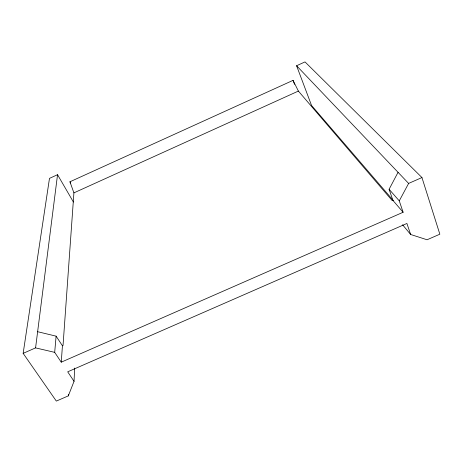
<?xml version="1.0" encoding="UTF-8"?>
<svg xmlns="http://www.w3.org/2000/svg" width="463" height="463" viewBox="0 0 463 463"><rect width="100%" height="100%" fill="white"/><g stroke="black" fill="none" stroke-linecap="round" stroke-linejoin="round"><path stroke-width="0.69" d="M73.403 202.042L57.545 174.696L49.483 178.371L23.15 353.356L56.33 401.091L68.298 395.888L74.045 381.321L74.647 368.056M68.298 395.888L68.374 394.464M403.117 212.262L392.908 200.381L392.277 200.658L298.386 91.078L293.038 80.365L69.942 181.785L73.912 192.868L63.032 345.514L62.436 345.774L61.249 362.176L403.117 212.262L399.262 200.867L389.099 189.274L398.053 172.311M61.249 362.176L54.692 352.36L56.104 336.155L37.625 331.705M23.15 353.356L35.576 347.881L57.545 174.696M399.262 200.867L408.626 183.417L421.949 177.549L439.85 234.203L427.06 239.765L410.635 234.481L402.579 224.763M393.284 200.496L311.547 105.471L296.586 65.746L305.013 61.909L421.949 177.549M73.912 192.868L298.386 91.078M35.576 347.881L54.692 352.36M296.586 65.746L408.626 183.417M74.045 381.321L67.696 371.824L406.908 223.467L410.635 234.481M56.104 336.155L62.436 345.774M69.942 181.785L70.66 183.041M293.038 80.365L294.566 84.364M389.099 189.274L392.908 200.381"/></g></svg>
